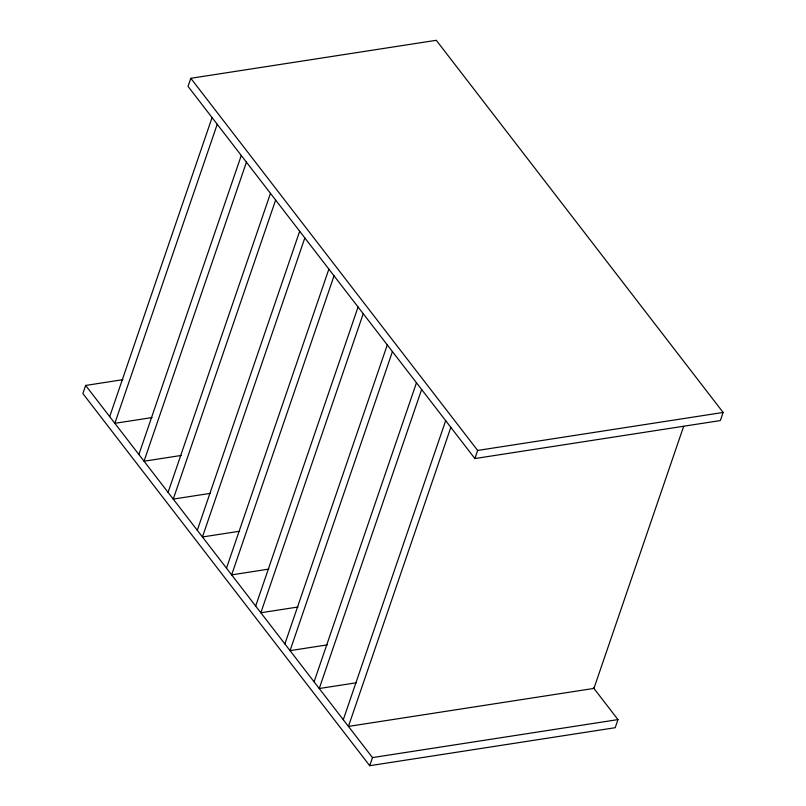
<?xml version="1.0" encoding="UTF-8"?>
<svg xmlns="http://www.w3.org/2000/svg" width="806" height="806" viewBox="0 0 806 806"><rect width="100%" height="100%" fill="white"/><g stroke="black" fill="none" stroke-linecap="round" stroke-linejoin="round"><path stroke-width="1.21" d="M122.844 379.686L85.648 385.439L82.867 393.55L369.712 765.7L615.19 727.707L617.97 719.607L593.428 687.76M190.81 78.293L188.03 86.393L474.875 458.554L720.352 420.561L723.133 412.45L436.288 40.3L190.81 78.293L477.646 450.443L474.875 458.554M109.687 416.621L212.069 117.585M217.227 124.285L114.845 423.321L152.042 417.568M138.884 454.513L241.266 155.467M246.435 162.167L144.042 461.213L181.239 455.45M168.081 492.395L270.473 193.359M275.632 200.049L173.25 499.095L210.447 493.343M197.289 530.277L299.671 231.241M304.829 237.941L202.447 536.977L239.644 531.225M226.486 568.17L328.868 269.123M334.037 275.823L231.644 574.869L268.841 569.107M255.683 606.052L358.065 307.015M363.234 313.705L260.852 612.751L298.039 606.999M284.881 643.934L387.273 344.897M392.431 351.597L290.049 650.633L327.246 644.881M314.088 681.826L416.47 382.779M421.629 389.479L319.247 688.525L356.443 682.763M343.285 719.708L445.668 420.672M450.836 427.361L348.444 726.408L593.931 688.415L683.669 426.303M369.712 765.7L372.483 757.59L85.648 385.439M477.646 450.443L723.133 412.45M372.483 757.59L617.97 719.607"/></g></svg>
